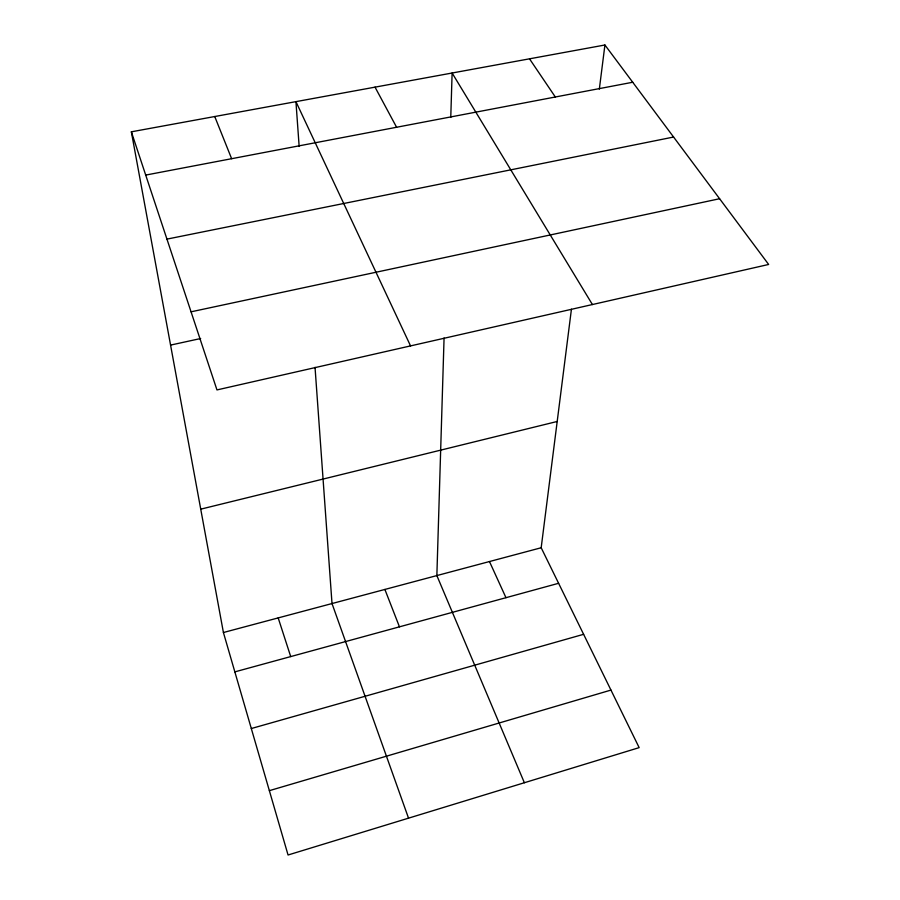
<?xml version="1.0" encoding="UTF-8"?>
<svg xmlns="http://www.w3.org/2000/svg" width="900" height="900" viewBox="0 0 900 900"><rect width="100%" height="100%" fill="white"/><g stroke="black" fill="none" stroke-linecap="round" stroke-linejoin="round"><path stroke-width="1.35" d="M444.071 337.995L436.86 575.584L524.374 782.73M450.765 117.439L452.115 73.013L592.414 304.549M131.355 131.816L216.968 389.925L768.645 264.465L604.924 45L131.355 131.816L223.414 632.52L288.056 855L639.158 747.63L541.181 547.751L571.433 309.195M599.332 89.134L604.924 45M269.359 790.661L610.954 690.086M251.314 728.528L583.616 634.309M234.844 671.873L558.608 583.29M223.414 632.52L541.181 547.751M200.734 509.164L557.19 421.481M170.572 345.094L200.666 338.524M191.059 311.816L719.606 198.731M166.95 239.119L673.582 137.036M145.71 175.084L632.711 82.249M529.515 58.826L555.322 96.998M375.03 87.142L396.596 127.26M410.546 345.904L295.931 101.644L299.149 146.329M489.476 561.544L505.969 597.69M214.74 116.528L231.626 158.704M384.885 589.444L399.454 626.827M408.532 818.156L332.01 603.551L315.034 367.324M278.19 617.906L290.711 656.584"/></g></svg>
